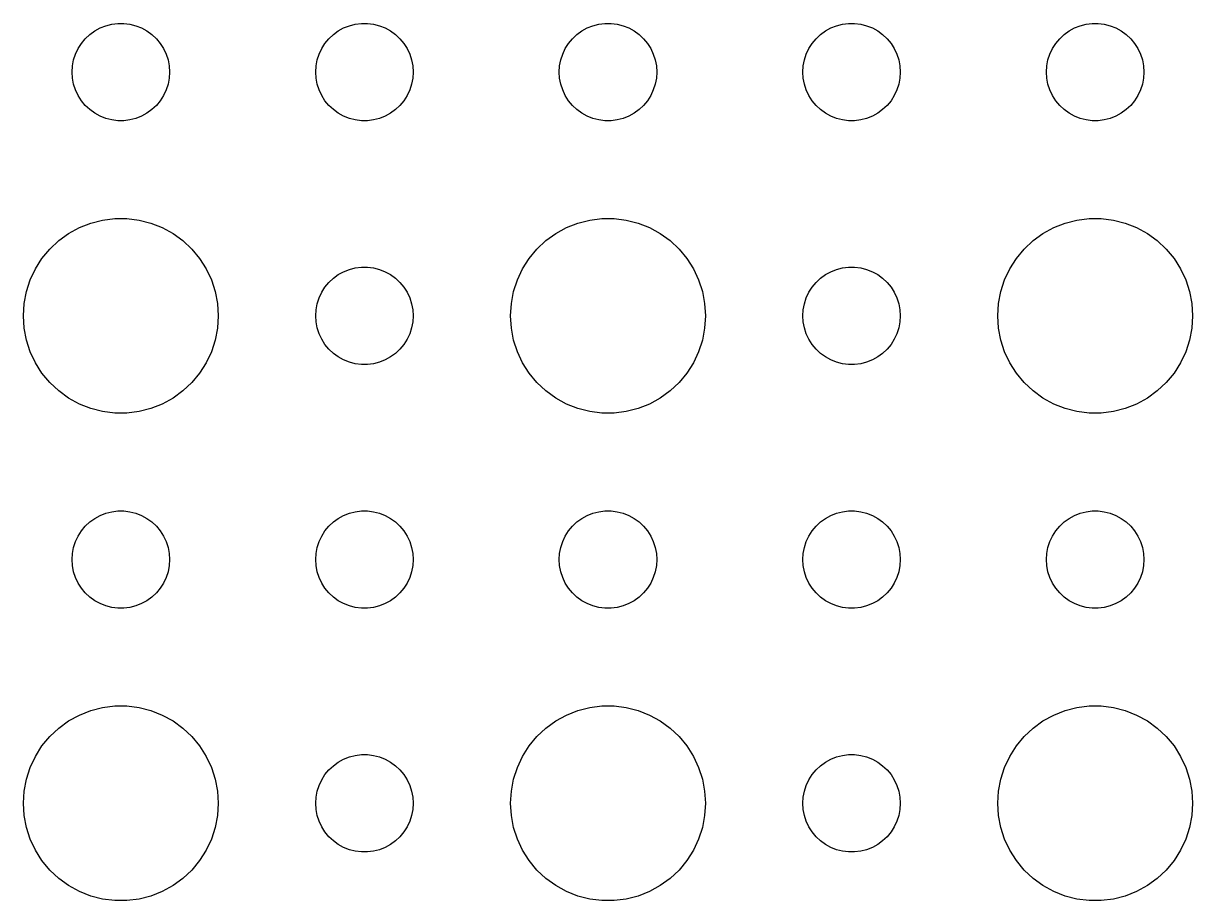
# Model space of a CAD drawing. Header units: metres. Extents: x -134 to 134, y 518 to 1078.
# Drawn here: x -70.5 to -34.5, y 567.01 to 594 of the extents above; entities that cross this region are included whole.
import ezdxf

# ---------------------------------------------------------------- set-up
doc = ezdxf.new("R2010")
doc.units = ezdxf.units.M

msp = doc.modelspace()

# ---------------------------------------------------------------- linework, layer by layer
for p, q in [((-68.5934, 593.527), (-68.4561, 593.656)), ((-68.4561, 593.656), (-68.3037, 593.766)), ((-68.3037, 593.766), (-68.1387, 593.857)), ((-68.1387, 593.857), (-67.9635, 593.927)), ((-67.9635, 593.927), (-67.7811, 593.973)), ((-67.7811, 593.973), (-67.5942, 593.997)), ((-67.5942, 593.997), (-67.4058, 593.997)), ((-67.4058, 593.997), (-67.2189, 593.973)), ((-67.2189, 593.973), (-67.0365, 593.927)), ((-67.0365, 593.927), (-66.8613, 593.857)), ((-66.8613, 593.857), (-66.6963, 593.766)), ((-66.6963, 593.766), (-66.5439, 593.656)), ((-66.5439, 593.656), (-66.4065, 593.527)), ((-61.0934, 593.527), (-60.9561, 593.656)), ((-60.9561, 593.656), (-60.8037, 593.766)), ((-60.8037, 593.766), (-60.6387, 593.857)), ((-60.6387, 593.857), (-60.4635, 593.927)), ((-60.4635, 593.927), (-60.2811, 593.973)), ((-60.2811, 593.973), (-60.0942, 593.997)), ((-60.0942, 593.997), (-59.9058, 593.997)), ((-59.9058, 593.997), (-59.7189, 593.973)), ((-59.7189, 593.973), (-59.5365, 593.927)), ((-59.5365, 593.927), (-59.3613, 593.857)), ((-59.3613, 593.857), (-59.1963, 593.766)), ((-59.1963, 593.766), (-59.0439, 593.656)), ((-59.0439, 593.656), (-58.9065, 593.527)), ((-53.5934, 593.527), (-53.4561, 593.656)), ((-53.4561, 593.656), (-53.3037, 593.766)), ((-53.3037, 593.766), (-53.1387, 593.857)), ((-53.1387, 593.857), (-52.9635, 593.927)), ((-52.9635, 593.927), (-52.7811, 593.973)), ((-52.7811, 593.973), (-52.5942, 593.997)), ((-52.5942, 593.997), (-52.4058, 593.997)), ((-52.4058, 593.997), (-52.2189, 593.973)), ((-52.2189, 593.973), (-52.0365, 593.927)), ((-52.0365, 593.927), (-51.8613, 593.857)), ((-51.8613, 593.857), (-51.6963, 593.766)), ((-51.6963, 593.766), (-51.5439, 593.656)), ((-51.5439, 593.656), (-51.4065, 593.527)), ((-46.0934, 593.527), (-45.9561, 593.656)), ((-45.9561, 593.656), (-45.8037, 593.766)), ((-45.8037, 593.766), (-45.6387, 593.857)), ((-45.6387, 593.857), (-45.4635, 593.927)), ((-45.4635, 593.927), (-45.2811, 593.973)), ((-45.2811, 593.973), (-45.0942, 593.997)), ((-45.0942, 593.997), (-44.9058, 593.997)), ((-44.9058, 593.997), (-44.7189, 593.973)), ((-44.7189, 593.973), (-44.5365, 593.927)), ((-44.5365, 593.927), (-44.3613, 593.857)), ((-44.3613, 593.857), (-44.1963, 593.766)), ((-44.1963, 593.766), (-44.0439, 593.656)), ((-44.0439, 593.656), (-43.9065, 593.527)), ((-38.5934, 593.527), (-38.4561, 593.656)), ((-38.4561, 593.656), (-38.3037, 593.766)), ((-38.3037, 593.766), (-38.1387, 593.857)), ((-38.1387, 593.857), (-37.9635, 593.927)), ((-37.9635, 593.927), (-37.7811, 593.973)), ((-37.7811, 593.973), (-37.5942, 593.997)), ((-37.5942, 593.997), (-37.4058, 593.997)), ((-37.4058, 593.997), (-37.2189, 593.973)), ((-37.2189, 593.973), (-37.0365, 593.927)), ((-37.0365, 593.927), (-36.8613, 593.857)), ((-36.8613, 593.857), (-36.6963, 593.766)), ((-36.6963, 593.766), (-36.5439, 593.656)), ((-36.5439, 593.656), (-36.4065, 593.527)), ((-68.8145, 593.223), (-68.7135, 593.382)), ((-68.7135, 593.382), (-68.5934, 593.527)), ((-66.4065, 593.527), (-66.2865, 593.382)), ((-66.2865, 593.382), (-66.1855, 593.223)), ((-61.3145, 593.223), (-61.2135, 593.382)), ((-61.2135, 593.382), (-61.0934, 593.527)), ((-58.9065, 593.527), (-58.7865, 593.382)), ((-58.7865, 593.382), (-58.6855, 593.223)), ((-53.8145, 593.223), (-53.7135, 593.382)), ((-53.7135, 593.382), (-53.5934, 593.527)), ((-51.4065, 593.527), (-51.2865, 593.382)), ((-51.2865, 593.382), (-51.1855, 593.223)), ((-46.3145, 593.223), (-46.2135, 593.382)), ((-46.2135, 593.382), (-46.0934, 593.527)), ((-43.9065, 593.527), (-43.7865, 593.382)), ((-43.7865, 593.382), (-43.6855, 593.223)), ((-38.8145, 593.223), (-38.7135, 593.382)), ((-38.7135, 593.382), (-38.5934, 593.527)), ((-36.4065, 593.527), (-36.2865, 593.382)), ((-36.2865, 593.382), (-36.1855, 593.223)), ((-68.9529, 592.873), (-68.8947, 593.052)), ((-68.8947, 593.052), (-68.8145, 593.223)), ((-66.1855, 593.223), (-66.1053, 593.052)), ((-66.1053, 593.052), (-66.0471, 592.873)), ((-61.4529, 592.873), (-61.3947, 593.052)), ((-61.3947, 593.052), (-61.3145, 593.223)), ((-58.6855, 593.223), (-58.6053, 593.052)), ((-58.6053, 593.052), (-58.5471, 592.873)), ((-53.9529, 592.873), (-53.8947, 593.052)), ((-53.8947, 593.052), (-53.8145, 593.223)), ((-51.1855, 593.223), (-51.1053, 593.052)), ((-51.1053, 593.052), (-51.0471, 592.873)), ((-46.4529, 592.873), (-46.3947, 593.052)), ((-46.3947, 593.052), (-46.3145, 593.223)), ((-43.6855, 593.223), (-43.6053, 593.052)), ((-43.6053, 593.052), (-43.5471, 592.873)), ((-38.9529, 592.873), (-38.8947, 593.052)), ((-38.8947, 593.052), (-38.8145, 593.223)), ((-36.1855, 593.223), (-36.1053, 593.052)), ((-36.1053, 593.052), (-36.0471, 592.873)), ((-69, 592.5), (-68.9882, 592.688)), ((-68.9882, 592.688), (-68.9529, 592.873)), ((-66.0471, 592.873), (-66.0118, 592.688)), ((-66.0118, 592.688), (-66, 592.5)), ((-61.5, 592.5), (-61.4882, 592.688)), ((-61.4882, 592.688), (-61.4529, 592.873)), ((-58.5471, 592.873), (-58.5118, 592.688)), ((-58.5118, 592.688), (-58.5, 592.5)), ((-54, 592.5), (-53.9882, 592.688)), ((-53.9882, 592.688), (-53.9529, 592.873)), ((-51.0471, 592.873), (-51.0118, 592.688)), ((-51.0118, 592.688), (-51, 592.5)), ((-46.5, 592.5), (-46.4882, 592.688)), ((-46.4882, 592.688), (-46.4529, 592.873)), ((-43.5471, 592.873), (-43.5118, 592.688)), ((-43.5118, 592.688), (-43.5, 592.5)), ((-39, 592.5), (-38.9882, 592.688)), ((-38.9882, 592.688), (-38.9529, 592.873)), ((-36.0471, 592.873), (-36.0118, 592.688)), ((-36.0118, 592.688), (-36, 592.5)), ((-68.9882, 592.312), (-69, 592.5)), ((-68.9529, 592.127), (-68.9882, 592.312)), ((-66.0118, 592.312), (-66.0471, 592.127)), ((-66, 592.5), (-66.0118, 592.312)), ((-61.4882, 592.312), (-61.5, 592.5)), ((-61.4529, 592.127), (-61.4882, 592.312)), ((-58.5118, 592.312), (-58.5471, 592.127)), ((-58.5, 592.5), (-58.5118, 592.312)), ((-53.9882, 592.312), (-54, 592.5)), ((-53.9529, 592.127), (-53.9882, 592.312)), ((-51.0118, 592.312), (-51.0471, 592.127)), ((-51, 592.5), (-51.0118, 592.312)), ((-46.4882, 592.312), (-46.5, 592.5)), ((-46.4529, 592.127), (-46.4882, 592.312)), ((-43.5118, 592.312), (-43.5471, 592.127)), ((-43.5, 592.5), (-43.5118, 592.312)), ((-38.9882, 592.312), (-39, 592.5)), ((-38.9529, 592.127), (-38.9882, 592.312)), ((-36.0118, 592.312), (-36.0471, 592.127)), ((-36, 592.5), (-36.0118, 592.312)), ((-68.8947, 591.948), (-68.9529, 592.127)), ((-68.8145, 591.777), (-68.8947, 591.948)), ((-66.1053, 591.948), (-66.1855, 591.777)), ((-66.0471, 592.127), (-66.1053, 591.948)), ((-61.3947, 591.948), (-61.4529, 592.127)), ((-61.3145, 591.777), (-61.3947, 591.948)), ((-58.6053, 591.948), (-58.6855, 591.777)), ((-58.5471, 592.127), (-58.6053, 591.948)), ((-53.8947, 591.948), (-53.9529, 592.127)), ((-53.8145, 591.777), (-53.8947, 591.948)), ((-51.1053, 591.948), (-51.1855, 591.777)), ((-51.0471, 592.127), (-51.1053, 591.948)), ((-46.3947, 591.948), (-46.4529, 592.127)), ((-46.3145, 591.777), (-46.3947, 591.948)), ((-43.6053, 591.948), (-43.6855, 591.777)), ((-43.5471, 592.127), (-43.6053, 591.948)), ((-38.8947, 591.948), (-38.9529, 592.127)), ((-38.8145, 591.777), (-38.8947, 591.948)), ((-36.1053, 591.948), (-36.1855, 591.777)), ((-36.0471, 592.127), (-36.1053, 591.948)), ((-68.7135, 591.618), (-68.8145, 591.777)), ((-68.5934, 591.473), (-68.7135, 591.618)), ((-66.2865, 591.618), (-66.4065, 591.473)), ((-66.1855, 591.777), (-66.2865, 591.618)), ((-61.2135, 591.618), (-61.3145, 591.777)), ((-61.0934, 591.473), (-61.2135, 591.618)), ((-58.7865, 591.618), (-58.9065, 591.473)), ((-58.6855, 591.777), (-58.7865, 591.618)), ((-53.7135, 591.618), (-53.8145, 591.777)), ((-53.5934, 591.473), (-53.7135, 591.618)), ((-51.2865, 591.618), (-51.4065, 591.473)), ((-51.1855, 591.777), (-51.2865, 591.618)), ((-46.2135, 591.618), (-46.3145, 591.777)), ((-46.0934, 591.473), (-46.2135, 591.618)), ((-43.7865, 591.618), (-43.9065, 591.473)), ((-43.6855, 591.777), (-43.7865, 591.618)), ((-38.7135, 591.618), (-38.8145, 591.777)), ((-38.5934, 591.473), (-38.7135, 591.618)), ((-36.2865, 591.618), (-36.4065, 591.473)), ((-36.1855, 591.777), (-36.2865, 591.618)), ((-68.4561, 591.344), (-68.5934, 591.473)), ((-68.3037, 591.234), (-68.4561, 591.344)), ((-68.1387, 591.143), (-68.3037, 591.234)), ((-67.9635, 591.073), (-68.1387, 591.143)), ((-66.8613, 591.143), (-67.0365, 591.073)), ((-66.6963, 591.234), (-66.8613, 591.143)), ((-66.5439, 591.344), (-66.6963, 591.234)), ((-66.4065, 591.473), (-66.5439, 591.344)), ((-60.9561, 591.344), (-61.0934, 591.473)), ((-60.8037, 591.234), (-60.9561, 591.344)), ((-60.6387, 591.143), (-60.8037, 591.234)), ((-60.4635, 591.073), (-60.6387, 591.143)), ((-59.3613, 591.143), (-59.5365, 591.073)), ((-59.1963, 591.234), (-59.3613, 591.143)), ((-59.0439, 591.344), (-59.1963, 591.234)), ((-58.9065, 591.473), (-59.0439, 591.344)), ((-53.4561, 591.344), (-53.5934, 591.473)), ((-53.3037, 591.234), (-53.4561, 591.344)), ((-53.1387, 591.143), (-53.3037, 591.234)), ((-52.9635, 591.073), (-53.1387, 591.143)), ((-51.8613, 591.143), (-52.0365, 591.073)), ((-51.6963, 591.234), (-51.8613, 591.143)), ((-51.5439, 591.344), (-51.6963, 591.234)), ((-51.4065, 591.473), (-51.5439, 591.344)), ((-45.9561, 591.344), (-46.0934, 591.473)), ((-45.8037, 591.234), (-45.9561, 591.344)), ((-45.6387, 591.143), (-45.8037, 591.234)), ((-45.4635, 591.073), (-45.6387, 591.143)), ((-44.3613, 591.143), (-44.5365, 591.073)), ((-44.1963, 591.234), (-44.3613, 591.143)), ((-44.0439, 591.344), (-44.1963, 591.234)), ((-43.9065, 591.473), (-44.0439, 591.344)), ((-38.4561, 591.344), (-38.5934, 591.473)), ((-38.3037, 591.234), (-38.4561, 591.344)), ((-38.1387, 591.143), (-38.3037, 591.234)), ((-37.9635, 591.073), (-38.1387, 591.143)), ((-36.8613, 591.143), (-37.0365, 591.073)), ((-36.6963, 591.234), (-36.8613, 591.143)), ((-36.5439, 591.344), (-36.6963, 591.234)), ((-36.4065, 591.473), (-36.5439, 591.344)), ((-67.7811, 591.027), (-67.9635, 591.073)), ((-67.5942, 591.003), (-67.7811, 591.027)), ((-67.4058, 591.003), (-67.5942, 591.003)), ((-67.2189, 591.027), (-67.4058, 591.003)), ((-67.0365, 591.073), (-67.2189, 591.027)), ((-60.2811, 591.027), (-60.4635, 591.073)), ((-60.0942, 591.003), (-60.2811, 591.027)), ((-59.9058, 591.003), (-60.0942, 591.003)), ((-59.7189, 591.027), (-59.9058, 591.003)), ((-59.5365, 591.073), (-59.7189, 591.027)), ((-52.7811, 591.027), (-52.9635, 591.073)), ((-52.5942, 591.003), (-52.7811, 591.027)), ((-52.4058, 591.003), (-52.5942, 591.003)), ((-52.2189, 591.027), (-52.4058, 591.003)), ((-52.0365, 591.073), (-52.2189, 591.027)), ((-45.2811, 591.027), (-45.4635, 591.073)), ((-45.0942, 591.003), (-45.2811, 591.027)), ((-44.9058, 591.003), (-45.0942, 591.003)), ((-44.7189, 591.027), (-44.9058, 591.003)), ((-44.5365, 591.073), (-44.7189, 591.027)), ((-37.7811, 591.027), (-37.9635, 591.073)), ((-37.5942, 591.003), (-37.7811, 591.027)), ((-37.4058, 591.003), (-37.5942, 591.003)), ((-37.2189, 591.027), (-37.4058, 591.003)), ((-37.0365, 591.073), (-37.2189, 591.027)), ((-68.427, 587.853), (-68.0621, 587.947)), ((-68.0621, 587.947), (-67.6884, 587.994)), ((-67.6884, 587.994), (-67.3116, 587.994)), ((-67.3116, 587.994), (-66.9379, 587.947)), ((-66.9379, 587.947), (-66.573, 587.853)), ((-53.427, 587.853), (-53.0621, 587.947)), ((-53.0621, 587.947), (-52.6884, 587.994)), ((-52.6884, 587.994), (-52.3116, 587.994)), ((-52.3116, 587.994), (-51.9379, 587.947)), ((-51.9379, 587.947), (-51.5729, 587.853)), ((-38.427, 587.853), (-38.0621, 587.947)), ((-38.0621, 587.947), (-37.6884, 587.994)), ((-37.6884, 587.994), (-37.3116, 587.994)), ((-37.3116, 587.994), (-36.9379, 587.947)), ((-36.9379, 587.947), (-36.5729, 587.853)), ((-69.4123, 587.312), (-69.1075, 587.533)), ((-69.1075, 587.533), (-68.7773, 587.714)), ((-68.7773, 587.714), (-68.427, 587.853)), ((-66.573, 587.853), (-66.2227, 587.714)), ((-66.2227, 587.714), (-65.8925, 587.533)), ((-65.8925, 587.533), (-65.5877, 587.312)), ((-54.4123, 587.312), (-54.1075, 587.533)), ((-54.1075, 587.533), (-53.7773, 587.714)), ((-53.7773, 587.714), (-53.427, 587.853)), ((-51.5729, 587.853), (-51.2227, 587.714)), ((-51.2227, 587.714), (-50.8925, 587.533)), ((-50.8925, 587.533), (-50.5877, 587.312)), ((-39.4123, 587.312), (-39.1075, 587.533)), ((-39.1075, 587.533), (-38.7773, 587.714)), ((-38.7773, 587.714), (-38.427, 587.853)), ((-36.5729, 587.853), (-36.2227, 587.714)), ((-36.2227, 587.714), (-35.8925, 587.533)), ((-35.8925, 587.533), (-35.5877, 587.312)), ((-69.6869, 587.054), (-69.4123, 587.312)), ((-65.5877, 587.312), (-65.3131, 587.054)), ((-54.6869, 587.054), (-54.4123, 587.312)), ((-50.5877, 587.312), (-50.3131, 587.054)), ((-39.6869, 587.054), (-39.4123, 587.312)), ((-35.5877, 587.312), (-35.3131, 587.054)), ((-69.927, 586.763), (-69.6869, 587.054)), ((-65.3131, 587.054), (-65.073, 586.763)), ((-54.927, 586.763), (-54.6869, 587.054)), ((-50.3131, 587.054), (-50.0729, 586.763)), ((-39.927, 586.763), (-39.6869, 587.054)), ((-35.3131, 587.054), (-35.0729, 586.763)), ((-70.2893, 586.104), (-70.1289, 586.445)), ((-70.1289, 586.445), (-69.927, 586.763)), ((-65.073, 586.763), (-64.8711, 586.445)), ((-64.8711, 586.445), (-64.7107, 586.104)), ((-60.4635, 586.427), (-60.2811, 586.473)), ((-60.2811, 586.473), (-60.0942, 586.497)), ((-60.0942, 586.497), (-59.9058, 586.497)), ((-59.9058, 586.497), (-59.7189, 586.473)), ((-59.7189, 586.473), (-59.5365, 586.427)), ((-55.2893, 586.104), (-55.1289, 586.445)), ((-55.1289, 586.445), (-54.927, 586.763)), ((-50.0729, 586.763), (-49.8711, 586.445)), ((-49.8711, 586.445), (-49.7107, 586.104)), ((-45.4635, 586.427), (-45.2811, 586.473)), ((-45.2811, 586.473), (-45.0942, 586.497)), ((-45.0942, 586.497), (-44.9058, 586.497)), ((-44.9058, 586.497), (-44.7189, 586.473)), ((-44.7189, 586.473), (-44.5365, 586.427)), ((-40.2893, 586.104), (-40.1289, 586.445)), ((-40.1289, 586.445), (-39.927, 586.763)), ((-35.0729, 586.763), (-34.8711, 586.445)), ((-34.8711, 586.445), (-34.7107, 586.104)), ((-70.4057, 585.746), (-70.2893, 586.104)), ((-64.7107, 586.104), (-64.5943, 585.746)), ((-61.0934, 586.027), (-60.9561, 586.156)), ((-60.9561, 586.156), (-60.8037, 586.266)), ((-60.8037, 586.266), (-60.6387, 586.357)), ((-60.6387, 586.357), (-60.4635, 586.427)), ((-59.5365, 586.427), (-59.3613, 586.357)), ((-59.3613, 586.357), (-59.1963, 586.266)), ((-59.1963, 586.266), (-59.0439, 586.156)), ((-59.0439, 586.156), (-58.9065, 586.027)), ((-55.4057, 585.746), (-55.2893, 586.104)), ((-49.7107, 586.104), (-49.5942, 585.746)), ((-46.0934, 586.027), (-45.9561, 586.156)), ((-45.9561, 586.156), (-45.8037, 586.266)), ((-45.8037, 586.266), (-45.6387, 586.357)), ((-45.6387, 586.357), (-45.4635, 586.427)), ((-44.5365, 586.427), (-44.3613, 586.357)), ((-44.3613, 586.357), (-44.1963, 586.266)), ((-44.1963, 586.266), (-44.0439, 586.156)), ((-44.0439, 586.156), (-43.9065, 586.027)), ((-40.4057, 585.746), (-40.2893, 586.104)), ((-34.7107, 586.104), (-34.5942, 585.746)), ((-70.4763, 585.376), (-70.4057, 585.746)), ((-64.5943, 585.746), (-64.5237, 585.376)), ((-61.3947, 585.552), (-61.3145, 585.723)), ((-61.3145, 585.723), (-61.2135, 585.882)), ((-61.2135, 585.882), (-61.0934, 586.027)), ((-58.9065, 586.027), (-58.7865, 585.882)), ((-58.7865, 585.882), (-58.6855, 585.723)), ((-58.6855, 585.723), (-58.6053, 585.552)), ((-55.4763, 585.376), (-55.4057, 585.746)), ((-49.5942, 585.746), (-49.5237, 585.376)), ((-46.3947, 585.552), (-46.3145, 585.723)), ((-46.3145, 585.723), (-46.2135, 585.882)), ((-46.2135, 585.882), (-46.0934, 586.027)), ((-43.9065, 586.027), (-43.7865, 585.882)), ((-43.7865, 585.882), (-43.6855, 585.723)), ((-43.6855, 585.723), (-43.6053, 585.552)), ((-40.4763, 585.376), (-40.4057, 585.746)), ((-34.5942, 585.746), (-34.5237, 585.376)), ((-70.5, 585), (-70.4763, 585.376)), ((-64.5237, 585.376), (-64.5, 585)), ((-61.4882, 585.188), (-61.4529, 585.373)), ((-61.4529, 585.373), (-61.3947, 585.552)), ((-58.6053, 585.552), (-58.5471, 585.373)), ((-58.5471, 585.373), (-58.5118, 585.188)), ((-55.5, 585), (-55.4763, 585.376)), ((-49.5237, 585.376), (-49.5, 585)), ((-46.4882, 585.188), (-46.4529, 585.373)), ((-46.4529, 585.373), (-46.3947, 585.552)), ((-43.6053, 585.552), (-43.5471, 585.373)), ((-43.5471, 585.373), (-43.5118, 585.188)), ((-40.5, 585), (-40.4763, 585.376)), ((-34.5237, 585.376), (-34.5, 585)), ((-70.4763, 584.624), (-70.5, 585)), ((-64.5, 585), (-64.5237, 584.624)), ((-61.5, 585), (-61.4882, 585.188)), ((-61.4882, 584.812), (-61.5, 585)), ((-58.5118, 585.188), (-58.5, 585)), ((-58.5, 585), (-58.5118, 584.812)), ((-55.4763, 584.624), (-55.5, 585)), ((-49.5, 585), (-49.5237, 584.624)), ((-46.5, 585), (-46.4882, 585.188)), ((-46.4882, 584.812), (-46.5, 585)), ((-43.5118, 585.188), (-43.5, 585)), ((-43.5, 585), (-43.5118, 584.812)), ((-40.4763, 584.624), (-40.5, 585)), ((-34.5, 585), (-34.5237, 584.624)), ((-61.4529, 584.627), (-61.4882, 584.812)), ((-58.5118, 584.812), (-58.5471, 584.627)), ((-46.4529, 584.627), (-46.4882, 584.812)), ((-43.5118, 584.812), (-43.5471, 584.627)), ((-70.4057, 584.254), (-70.4763, 584.624)), ((-64.5237, 584.624), (-64.5943, 584.254)), ((-61.3947, 584.448), (-61.4529, 584.627)), ((-61.3145, 584.277), (-61.3947, 584.448)), ((-58.6053, 584.448), (-58.6855, 584.277)), ((-58.5471, 584.627), (-58.6053, 584.448)), ((-55.4057, 584.254), (-55.4763, 584.624)), ((-49.5237, 584.624), (-49.5942, 584.254)), ((-46.3947, 584.448), (-46.4529, 584.627)), ((-46.3145, 584.277), (-46.3947, 584.448)), ((-43.6053, 584.448), (-43.6855, 584.277)), ((-43.5471, 584.627), (-43.6053, 584.448)), ((-40.4057, 584.254), (-40.4763, 584.624)), ((-34.5237, 584.624), (-34.5942, 584.254)), ((-70.2893, 583.896), (-70.4057, 584.254)), ((-64.5943, 584.254), (-64.7107, 583.896)), ((-61.2135, 584.118), (-61.3145, 584.277)), ((-61.0934, 583.973), (-61.2135, 584.118)), ((-60.9561, 583.844), (-61.0934, 583.973)), ((-58.9065, 583.973), (-59.0439, 583.844)), ((-58.7865, 584.118), (-58.9065, 583.973)), ((-58.6855, 584.277), (-58.7865, 584.118)), ((-55.2893, 583.896), (-55.4057, 584.254)), ((-49.5942, 584.254), (-49.7107, 583.896)), ((-46.2135, 584.118), (-46.3145, 584.277)), ((-46.0934, 583.973), (-46.2135, 584.118)), ((-45.9561, 583.844), (-46.0934, 583.973)), ((-43.9065, 583.973), (-44.0439, 583.844)), ((-43.7865, 584.118), (-43.9065, 583.973)), ((-43.6855, 584.277), (-43.7865, 584.118)), ((-40.2893, 583.896), (-40.4057, 584.254)), ((-34.5942, 584.254), (-34.7107, 583.896)), ((-70.1289, 583.555), (-70.2893, 583.896)), ((-64.7107, 583.896), (-64.8711, 583.555)), ((-60.8037, 583.734), (-60.9561, 583.844)), ((-60.6387, 583.643), (-60.8037, 583.734)), ((-60.4635, 583.573), (-60.6387, 583.643)), ((-60.2811, 583.527), (-60.4635, 583.573)), ((-59.5365, 583.573), (-59.7189, 583.527)), ((-59.3613, 583.643), (-59.5365, 583.573)), ((-59.1963, 583.734), (-59.3613, 583.643)), ((-59.0439, 583.844), (-59.1963, 583.734)), ((-55.1289, 583.555), (-55.2893, 583.896)), ((-49.7107, 583.896), (-49.8711, 583.555)), ((-45.8037, 583.734), (-45.9561, 583.844)), ((-45.6387, 583.643), (-45.8037, 583.734)), ((-45.4635, 583.573), (-45.6387, 583.643)), ((-45.2811, 583.527), (-45.4635, 583.573)), ((-44.5365, 583.573), (-44.7189, 583.527)), ((-44.3613, 583.643), (-44.5365, 583.573)), ((-44.1963, 583.734), (-44.3613, 583.643)), ((-44.0439, 583.844), (-44.1963, 583.734)), ((-40.1289, 583.555), (-40.2893, 583.896)), ((-34.7107, 583.896), (-34.8711, 583.555)), ((-69.927, 583.237), (-70.1289, 583.555)), ((-69.6869, 582.946), (-69.927, 583.237)), ((-65.073, 583.237), (-65.3131, 582.946)), ((-64.8711, 583.555), (-65.073, 583.237)), ((-60.0942, 583.503), (-60.2811, 583.527)), ((-59.9058, 583.503), (-60.0942, 583.503)), ((-59.7189, 583.527), (-59.9058, 583.503)), ((-54.927, 583.237), (-55.1289, 583.555)), ((-54.6869, 582.946), (-54.927, 583.237)), ((-50.0729, 583.237), (-50.3131, 582.946)), ((-49.8711, 583.555), (-50.0729, 583.237)), ((-45.0942, 583.503), (-45.2811, 583.527)), ((-44.9058, 583.503), (-45.0942, 583.503)), ((-44.7189, 583.527), (-44.9058, 583.503)), ((-39.927, 583.237), (-40.1289, 583.555)), ((-39.6869, 582.946), (-39.927, 583.237)), ((-35.0729, 583.237), (-35.3131, 582.946)), ((-34.8711, 583.555), (-35.0729, 583.237)), ((-69.4123, 582.688), (-69.6869, 582.946)), ((-65.3131, 582.946), (-65.5877, 582.688)), ((-54.4123, 582.688), (-54.6869, 582.946)), ((-50.3131, 582.946), (-50.5877, 582.688)), ((-39.4123, 582.688), (-39.6869, 582.946)), ((-35.3131, 582.946), (-35.5877, 582.688)), ((-69.1075, 582.467), (-69.4123, 582.688)), ((-65.5877, 582.688), (-65.8925, 582.467)), ((-54.1075, 582.467), (-54.4123, 582.688)), ((-50.5877, 582.688), (-50.8925, 582.467)), ((-39.1075, 582.467), (-39.4123, 582.688)), ((-35.5877, 582.688), (-35.8925, 582.467)), ((-68.7773, 582.286), (-69.1075, 582.467)), ((-68.427, 582.147), (-68.7773, 582.286)), ((-68.0621, 582.053), (-68.427, 582.147)), ((-66.573, 582.147), (-66.9379, 582.053)), ((-66.2227, 582.286), (-66.573, 582.147)), ((-65.8925, 582.467), (-66.2227, 582.286)), ((-53.7773, 582.286), (-54.1075, 582.467)), ((-53.427, 582.147), (-53.7773, 582.286)), ((-53.0621, 582.053), (-53.427, 582.147)), ((-51.5729, 582.147), (-51.9379, 582.053)), ((-51.2227, 582.286), (-51.5729, 582.147)), ((-50.8925, 582.467), (-51.2227, 582.286)), ((-38.7773, 582.286), (-39.1075, 582.467)), ((-38.427, 582.147), (-38.7773, 582.286)), ((-38.0621, 582.053), (-38.427, 582.147)), ((-36.5729, 582.147), (-36.9379, 582.053)), ((-36.2227, 582.286), (-36.5729, 582.147)), ((-35.8925, 582.467), (-36.2227, 582.286)), ((-67.6884, 582.006), (-68.0621, 582.053)), ((-67.3116, 582.006), (-67.6884, 582.006)), ((-66.9379, 582.053), (-67.3116, 582.006)), ((-52.6884, 582.006), (-53.0621, 582.053)), ((-52.3116, 582.006), (-52.6884, 582.006)), ((-51.9379, 582.053), (-52.3116, 582.006)), ((-37.6884, 582.006), (-38.0621, 582.053)), ((-37.3116, 582.006), (-37.6884, 582.006)), ((-36.9379, 582.053), (-37.3116, 582.006)), ((-68.1387, 578.857), (-67.9635, 578.927)), ((-67.9635, 578.927), (-67.7811, 578.973)), ((-67.7811, 578.973), (-67.5942, 578.997)), ((-67.5942, 578.997), (-67.4058, 578.997)), ((-67.4058, 578.997), (-67.2189, 578.973)), ((-67.2189, 578.973), (-67.0365, 578.927)), ((-67.0365, 578.927), (-66.8613, 578.857)), ((-60.6387, 578.857), (-60.4635, 578.927)), ((-60.4635, 578.927), (-60.2811, 578.973)), ((-60.2811, 578.973), (-60.0942, 578.997)), ((-60.0942, 578.997), (-59.9058, 578.997)), ((-59.9058, 578.997), (-59.7189, 578.973)), ((-59.7189, 578.973), (-59.5365, 578.927)), ((-59.5365, 578.927), (-59.3613, 578.857)), ((-53.1387, 578.857), (-52.9635, 578.927)), ((-52.9635, 578.927), (-52.7811, 578.973)), ((-52.7811, 578.973), (-52.5942, 578.997)), ((-52.5942, 578.997), (-52.4058, 578.997)), ((-52.4058, 578.997), (-52.2189, 578.973)), ((-52.2189, 578.973), (-52.0365, 578.927)), ((-52.0365, 578.927), (-51.8613, 578.857)), ((-45.6387, 578.857), (-45.4635, 578.927)), ((-45.4635, 578.927), (-45.2811, 578.973)), ((-45.2811, 578.973), (-45.0942, 578.997)), ((-45.0942, 578.997), (-44.9058, 578.997)), ((-44.9058, 578.997), (-44.7189, 578.973)), ((-44.7189, 578.973), (-44.5365, 578.927)), ((-44.5365, 578.927), (-44.3613, 578.857)), ((-38.1387, 578.857), (-37.9635, 578.927)), ((-37.9635, 578.927), (-37.7811, 578.973)), ((-37.7811, 578.973), (-37.5942, 578.997)), ((-37.5942, 578.997), (-37.4058, 578.997)), ((-37.4058, 578.997), (-37.2189, 578.973)), ((-37.2189, 578.973), (-37.0365, 578.927)), ((-37.0365, 578.927), (-36.8613, 578.857)), ((-68.7135, 578.382), (-68.5934, 578.527)), ((-68.5934, 578.527), (-68.4561, 578.656)), ((-68.4561, 578.656), (-68.3037, 578.766)), ((-68.3037, 578.766), (-68.1387, 578.857)), ((-66.8613, 578.857), (-66.6963, 578.766)), ((-66.6963, 578.766), (-66.5439, 578.656)), ((-66.5439, 578.656), (-66.4065, 578.527)), ((-66.4065, 578.527), (-66.2865, 578.382)), ((-61.2135, 578.382), (-61.0934, 578.527)), ((-61.0934, 578.527), (-60.9561, 578.656)), ((-60.9561, 578.656), (-60.8037, 578.766)), ((-60.8037, 578.766), (-60.6387, 578.857)), ((-59.3613, 578.857), (-59.1963, 578.766)), ((-59.1963, 578.766), (-59.0439, 578.656)), ((-59.0439, 578.656), (-58.9065, 578.527)), ((-58.9065, 578.527), (-58.7865, 578.382)), ((-53.7135, 578.382), (-53.5934, 578.527)), ((-53.5934, 578.527), (-53.4561, 578.656)), ((-53.4561, 578.656), (-53.3037, 578.766)), ((-53.3037, 578.766), (-53.1387, 578.857)), ((-51.8613, 578.857), (-51.6963, 578.766)), ((-51.6963, 578.766), (-51.5439, 578.656)), ((-51.5439, 578.656), (-51.4065, 578.527)), ((-51.4065, 578.527), (-51.2865, 578.382)), ((-46.2135, 578.382), (-46.0934, 578.527)), ((-46.0934, 578.527), (-45.9561, 578.656)), ((-45.9561, 578.656), (-45.8037, 578.766)), ((-45.8037, 578.766), (-45.6387, 578.857)), ((-44.3613, 578.857), (-44.1963, 578.766)), ((-44.1963, 578.766), (-44.0439, 578.656)), ((-44.0439, 578.656), (-43.9065, 578.527)), ((-43.9065, 578.527), (-43.7865, 578.382)), ((-38.7135, 578.382), (-38.5934, 578.527)), ((-38.5934, 578.527), (-38.4561, 578.656)), ((-38.4561, 578.656), (-38.3037, 578.766)), ((-38.3037, 578.766), (-38.1387, 578.857)), ((-36.8613, 578.857), (-36.6963, 578.766)), ((-36.6963, 578.766), (-36.5439, 578.656)), ((-36.5439, 578.656), (-36.4065, 578.527)), ((-36.4065, 578.527), (-36.2865, 578.382)), ((-68.8947, 578.052), (-68.8145, 578.223)), ((-68.8145, 578.223), (-68.7135, 578.382)), ((-66.2865, 578.382), (-66.1855, 578.223)), ((-66.1855, 578.223), (-66.1053, 578.052)), ((-61.3947, 578.052), (-61.3145, 578.223)), ((-61.3145, 578.223), (-61.2135, 578.382)), ((-58.7865, 578.382), (-58.6855, 578.223)), ((-58.6855, 578.223), (-58.6053, 578.052)), ((-53.8947, 578.052), (-53.8145, 578.223)), ((-53.8145, 578.223), (-53.7135, 578.382)), ((-51.2865, 578.382), (-51.1855, 578.223)), ((-51.1855, 578.223), (-51.1053, 578.052)), ((-46.3947, 578.052), (-46.3145, 578.223)), ((-46.3145, 578.223), (-46.2135, 578.382)), ((-43.7865, 578.382), (-43.6855, 578.223)), ((-43.6855, 578.223), (-43.6053, 578.052)), ((-38.8947, 578.052), (-38.8145, 578.223)), ((-38.8145, 578.223), (-38.7135, 578.382)), ((-36.2865, 578.382), (-36.1855, 578.223)), ((-36.1855, 578.223), (-36.1053, 578.052)), ((-68.9882, 577.688), (-68.9529, 577.873)), ((-68.9529, 577.873), (-68.8947, 578.052)), ((-66.1053, 578.052), (-66.0471, 577.873)), ((-66.0471, 577.873), (-66.0118, 577.688)), ((-61.4882, 577.688), (-61.4529, 577.873)), ((-61.4529, 577.873), (-61.3947, 578.052)), ((-58.6053, 578.052), (-58.5471, 577.873)), ((-58.5471, 577.873), (-58.5118, 577.688)), ((-53.9882, 577.688), (-53.9529, 577.873)), ((-53.9529, 577.873), (-53.8947, 578.052)), ((-51.1053, 578.052), (-51.0471, 577.873)), ((-51.0471, 577.873), (-51.0118, 577.688)), ((-46.4882, 577.688), (-46.4529, 577.873)), ((-46.4529, 577.873), (-46.3947, 578.052)), ((-43.6053, 578.052), (-43.5471, 577.873)), ((-43.5471, 577.873), (-43.5118, 577.688)), ((-38.9882, 577.688), (-38.9529, 577.873)), ((-38.9529, 577.873), (-38.8947, 578.052)), ((-36.1053, 578.052), (-36.0471, 577.873)), ((-36.0471, 577.873), (-36.0118, 577.688)), ((-69, 577.5), (-68.9882, 577.688)), ((-68.9882, 577.312), (-69, 577.5)), ((-66.0118, 577.688), (-66, 577.5)), ((-66, 577.5), (-66.0118, 577.312)), ((-61.5, 577.5), (-61.4882, 577.688)), ((-61.4882, 577.312), (-61.5, 577.5)), ((-58.5118, 577.688), (-58.5, 577.5)), ((-58.5, 577.5), (-58.5118, 577.312)), ((-54, 577.5), (-53.9882, 577.688)), ((-53.9882, 577.312), (-54, 577.5)), ((-51.0118, 577.688), (-51, 577.5)), ((-51, 577.5), (-51.0118, 577.312)), ((-46.5, 577.5), (-46.4882, 577.688)), ((-46.4882, 577.312), (-46.5, 577.5)), ((-43.5118, 577.688), (-43.5, 577.5)), ((-43.5, 577.5), (-43.5118, 577.312)), ((-39, 577.5), (-38.9882, 577.688)), ((-38.9882, 577.312), (-39, 577.5)), ((-36.0118, 577.688), (-36, 577.5)), ((-36, 577.5), (-36.0118, 577.312)), ((-68.9529, 577.127), (-68.9882, 577.312)), ((-68.8947, 576.948), (-68.9529, 577.127)), ((-66.0471, 577.127), (-66.1053, 576.948)), ((-66.0118, 577.312), (-66.0471, 577.127)), ((-61.4529, 577.127), (-61.4882, 577.312)), ((-61.3947, 576.948), (-61.4529, 577.127)), ((-58.5471, 577.127), (-58.6053, 576.948)), ((-58.5118, 577.312), (-58.5471, 577.127)), ((-53.9529, 577.127), (-53.9882, 577.312)), ((-53.8947, 576.948), (-53.9529, 577.127)), ((-51.0471, 577.127), (-51.1053, 576.948)), ((-51.0118, 577.312), (-51.0471, 577.127)), ((-46.4529, 577.127), (-46.4882, 577.312)), ((-46.3947, 576.948), (-46.4529, 577.127)), ((-43.5471, 577.127), (-43.6053, 576.948)), ((-43.5118, 577.312), (-43.5471, 577.127)), ((-38.9529, 577.127), (-38.9882, 577.312)), ((-38.8947, 576.948), (-38.9529, 577.127)), ((-36.0471, 577.127), (-36.1053, 576.948)), ((-36.0118, 577.312), (-36.0471, 577.127)), ((-68.8145, 576.777), (-68.8947, 576.948)), ((-68.7135, 576.618), (-68.8145, 576.777)), ((-66.1855, 576.777), (-66.2865, 576.618)), ((-66.1053, 576.948), (-66.1855, 576.777)), ((-61.3145, 576.777), (-61.3947, 576.948)), ((-61.2135, 576.618), (-61.3145, 576.777)), ((-58.6855, 576.777), (-58.7865, 576.618)), ((-58.6053, 576.948), (-58.6855, 576.777)), ((-53.8145, 576.777), (-53.8947, 576.948)), ((-53.7135, 576.618), (-53.8145, 576.777)), ((-51.1855, 576.777), (-51.2865, 576.618)), ((-51.1053, 576.948), (-51.1855, 576.777)), ((-46.3145, 576.777), (-46.3947, 576.948)), ((-46.2135, 576.618), (-46.3145, 576.777)), ((-43.6855, 576.777), (-43.7865, 576.618)), ((-43.6053, 576.948), (-43.6855, 576.777)), ((-38.8145, 576.777), (-38.8947, 576.948)), ((-38.7135, 576.618), (-38.8145, 576.777)), ((-36.1855, 576.777), (-36.2865, 576.618)), ((-36.1053, 576.948), (-36.1855, 576.777)), ((-68.5934, 576.473), (-68.7135, 576.618)), ((-68.4561, 576.344), (-68.5934, 576.473)), ((-66.4065, 576.473), (-66.5439, 576.344)), ((-66.2865, 576.618), (-66.4065, 576.473)), ((-61.0934, 576.473), (-61.2135, 576.618)), ((-60.9561, 576.344), (-61.0934, 576.473)), ((-58.9065, 576.473), (-59.0439, 576.344)), ((-58.7865, 576.618), (-58.9065, 576.473)), ((-53.5934, 576.473), (-53.7135, 576.618)), ((-53.4561, 576.344), (-53.5934, 576.473)), ((-51.4065, 576.473), (-51.5439, 576.344)), ((-51.2865, 576.618), (-51.4065, 576.473)), ((-46.0934, 576.473), (-46.2135, 576.618)), ((-45.9561, 576.344), (-46.0934, 576.473)), ((-43.9065, 576.473), (-44.0439, 576.344)), ((-43.7865, 576.618), (-43.9065, 576.473)), ((-38.5934, 576.473), (-38.7135, 576.618)), ((-38.4561, 576.344), (-38.5934, 576.473)), ((-36.4065, 576.473), (-36.5439, 576.344)), ((-36.2865, 576.618), (-36.4065, 576.473)), ((-68.3037, 576.234), (-68.4561, 576.344)), ((-68.1387, 576.143), (-68.3037, 576.234)), ((-67.9635, 576.073), (-68.1387, 576.143)), ((-67.7811, 576.027), (-67.9635, 576.073)), ((-67.5942, 576.003), (-67.7811, 576.027)), ((-67.4058, 576.003), (-67.5942, 576.003)), ((-67.2189, 576.027), (-67.4058, 576.003)), ((-67.0365, 576.073), (-67.2189, 576.027)), ((-66.8613, 576.143), (-67.0365, 576.073)), ((-66.6963, 576.234), (-66.8613, 576.143)), ((-66.5439, 576.344), (-66.6963, 576.234)), ((-60.8037, 576.234), (-60.9561, 576.344)), ((-60.6387, 576.143), (-60.8037, 576.234)), ((-60.4635, 576.073), (-60.6387, 576.143)), ((-60.2811, 576.027), (-60.4635, 576.073)), ((-60.0942, 576.003), (-60.2811, 576.027)), ((-59.9058, 576.003), (-60.0942, 576.003)), ((-59.7189, 576.027), (-59.9058, 576.003)), ((-59.5365, 576.073), (-59.7189, 576.027)), ((-59.3613, 576.143), (-59.5365, 576.073)), ((-59.1963, 576.234), (-59.3613, 576.143)), ((-59.0439, 576.344), (-59.1963, 576.234)), ((-53.3037, 576.234), (-53.4561, 576.344)), ((-53.1387, 576.143), (-53.3037, 576.234)), ((-52.9635, 576.073), (-53.1387, 576.143)), ((-52.7811, 576.027), (-52.9635, 576.073)), ((-52.5942, 576.003), (-52.7811, 576.027)), ((-52.4058, 576.003), (-52.5942, 576.003)), ((-52.2189, 576.027), (-52.4058, 576.003)), ((-52.0365, 576.073), (-52.2189, 576.027)), ((-51.8613, 576.143), (-52.0365, 576.073)), ((-51.6963, 576.234), (-51.8613, 576.143)), ((-51.5439, 576.344), (-51.6963, 576.234)), ((-45.8037, 576.234), (-45.9561, 576.344)), ((-45.6387, 576.143), (-45.8037, 576.234)), ((-45.4635, 576.073), (-45.6387, 576.143)), ((-45.2811, 576.027), (-45.4635, 576.073)), ((-45.0942, 576.003), (-45.2811, 576.027)), ((-44.9058, 576.003), (-45.0942, 576.003)), ((-44.7189, 576.027), (-44.9058, 576.003)), ((-44.5365, 576.073), (-44.7189, 576.027)), ((-44.3613, 576.143), (-44.5365, 576.073)), ((-44.1963, 576.234), (-44.3613, 576.143)), ((-44.0439, 576.344), (-44.1963, 576.234)), ((-38.3037, 576.234), (-38.4561, 576.344)), ((-38.1387, 576.143), (-38.3037, 576.234)), ((-37.9635, 576.073), (-38.1387, 576.143)), ((-37.7811, 576.027), (-37.9635, 576.073)), ((-37.5942, 576.003), (-37.7811, 576.027)), ((-37.4058, 576.003), (-37.5942, 576.003)), ((-37.2189, 576.027), (-37.4058, 576.003)), ((-37.0365, 576.073), (-37.2189, 576.027)), ((-36.8613, 576.143), (-37.0365, 576.073)), ((-36.6963, 576.234), (-36.8613, 576.143)), ((-36.5439, 576.344), (-36.6963, 576.234)), ((-68.7773, 572.714), (-68.427, 572.853)), ((-68.427, 572.853), (-68.0621, 572.947)), ((-68.0621, 572.947), (-67.6884, 572.994)), ((-67.6884, 572.994), (-67.3116, 572.994)), ((-67.3116, 572.994), (-66.9379, 572.947)), ((-66.9379, 572.947), (-66.573, 572.853)), ((-66.573, 572.853), (-66.2227, 572.714)), ((-53.7773, 572.714), (-53.427, 572.853)), ((-53.427, 572.853), (-53.0621, 572.947)), ((-53.0621, 572.947), (-52.6884, 572.994)), ((-52.6884, 572.994), (-52.3116, 572.994)), ((-52.3116, 572.994), (-51.9379, 572.947)), ((-51.9379, 572.947), (-51.5729, 572.853)), ((-51.5729, 572.853), (-51.2227, 572.714)), ((-38.7773, 572.714), (-38.427, 572.853)), ((-38.427, 572.853), (-38.0621, 572.947)), ((-38.0621, 572.947), (-37.6884, 572.994)), ((-37.6884, 572.994), (-37.3116, 572.994)), ((-37.3116, 572.994), (-36.9379, 572.947)), ((-36.9379, 572.947), (-36.5729, 572.853)), ((-36.5729, 572.853), (-36.2227, 572.714)), ((-69.4123, 572.312), (-69.1075, 572.533)), ((-69.1075, 572.533), (-68.7773, 572.714)), ((-66.2227, 572.714), (-65.8925, 572.533)), ((-65.8925, 572.533), (-65.5877, 572.312)), ((-54.4123, 572.312), (-54.1075, 572.533)), ((-54.1075, 572.533), (-53.7773, 572.714)), ((-51.2227, 572.714), (-50.8925, 572.533)), ((-50.8925, 572.533), (-50.5877, 572.312)), ((-39.4123, 572.312), (-39.1075, 572.533)), ((-39.1075, 572.533), (-38.7773, 572.714)), ((-36.2227, 572.714), (-35.8925, 572.533)), ((-35.8925, 572.533), (-35.5877, 572.312)), ((-69.927, 571.763), (-69.6869, 572.054)), ((-69.6869, 572.054), (-69.4123, 572.312)), ((-65.5877, 572.312), (-65.3131, 572.054)), ((-65.3131, 572.054), (-65.073, 571.763)), ((-54.927, 571.763), (-54.6869, 572.054)), ((-54.6869, 572.054), (-54.4123, 572.312)), ((-50.5877, 572.312), (-50.3131, 572.054)), ((-50.3131, 572.054), (-50.0729, 571.763)), ((-39.927, 571.763), (-39.6869, 572.054)), ((-39.6869, 572.054), (-39.4123, 572.312)), ((-35.5877, 572.312), (-35.3131, 572.054)), ((-35.3131, 572.054), (-35.0729, 571.763)), ((-70.1289, 571.445), (-69.927, 571.763)), ((-65.073, 571.763), (-64.8711, 571.445)), ((-55.1289, 571.445), (-54.927, 571.763)), ((-50.0729, 571.763), (-49.8711, 571.445)), ((-40.1289, 571.445), (-39.927, 571.763)), ((-35.0729, 571.763), (-34.8711, 571.445)), ((-70.2893, 571.104), (-70.1289, 571.445)), ((-64.8711, 571.445), (-64.7107, 571.104)), ((-60.8037, 571.266), (-60.6387, 571.357)), ((-60.6387, 571.357), (-60.4635, 571.427)), ((-60.4635, 571.427), (-60.2811, 571.473)), ((-60.2811, 571.473), (-60.0942, 571.497)), ((-60.0942, 571.497), (-59.9058, 571.497)), ((-59.9058, 571.497), (-59.7189, 571.473)), ((-59.7189, 571.473), (-59.5365, 571.427)), ((-59.5365, 571.427), (-59.3613, 571.357)), ((-59.3613, 571.357), (-59.1963, 571.266)), ((-55.2893, 571.104), (-55.1289, 571.445)), ((-49.8711, 571.445), (-49.7107, 571.104)), ((-45.8037, 571.266), (-45.6387, 571.357)), ((-45.6387, 571.357), (-45.4635, 571.427)), ((-45.4635, 571.427), (-45.2811, 571.473)), ((-45.2811, 571.473), (-45.0942, 571.497)), ((-45.0942, 571.497), (-44.9058, 571.497)), ((-44.9058, 571.497), (-44.7189, 571.473)), ((-44.7189, 571.473), (-44.5365, 571.427)), ((-44.5365, 571.427), (-44.3613, 571.357)), ((-44.3613, 571.357), (-44.1963, 571.266)), ((-40.2893, 571.104), (-40.1289, 571.445)), ((-34.8711, 571.445), (-34.7107, 571.104)), ((-70.4057, 570.746), (-70.2893, 571.104)), ((-64.7107, 571.104), (-64.5943, 570.746)), ((-61.2135, 570.882), (-61.0934, 571.027)), ((-61.0934, 571.027), (-60.9561, 571.156)), ((-60.9561, 571.156), (-60.8037, 571.266)), ((-59.1963, 571.266), (-59.0439, 571.156)), ((-59.0439, 571.156), (-58.9065, 571.027)), ((-58.9065, 571.027), (-58.7865, 570.882)), ((-55.4057, 570.746), (-55.2893, 571.104)), ((-49.7107, 571.104), (-49.5942, 570.746)), ((-46.2135, 570.882), (-46.0934, 571.027)), ((-46.0934, 571.027), (-45.9561, 571.156)), ((-45.9561, 571.156), (-45.8037, 571.266)), ((-44.1963, 571.266), (-44.0439, 571.156)), ((-44.0439, 571.156), (-43.9065, 571.027)), ((-43.9065, 571.027), (-43.7865, 570.882)), ((-40.4057, 570.746), (-40.2893, 571.104)), ((-34.7107, 571.104), (-34.5942, 570.746)), ((-70.4763, 570.376), (-70.4057, 570.746)), ((-64.5943, 570.746), (-64.5237, 570.376)), ((-61.3947, 570.552), (-61.3145, 570.723)), ((-61.3145, 570.723), (-61.2135, 570.882)), ((-58.7865, 570.882), (-58.6855, 570.723)), ((-58.6855, 570.723), (-58.6053, 570.552)), ((-55.4763, 570.376), (-55.4057, 570.746)), ((-49.5942, 570.746), (-49.5237, 570.376)), ((-46.3947, 570.552), (-46.3145, 570.723)), ((-46.3145, 570.723), (-46.2135, 570.882)), ((-43.7865, 570.882), (-43.6855, 570.723)), ((-43.6855, 570.723), (-43.6053, 570.552)), ((-40.4763, 570.376), (-40.4057, 570.746)), ((-34.5942, 570.746), (-34.5237, 570.376)), ((-70.5, 570), (-70.4763, 570.376)), ((-64.5237, 570.376), (-64.5, 570)), ((-61.4882, 570.188), (-61.4529, 570.373)), ((-61.4529, 570.373), (-61.3947, 570.552)), ((-58.6053, 570.552), (-58.5471, 570.373)), ((-58.5471, 570.373), (-58.5118, 570.188)), ((-55.5, 570), (-55.4763, 570.376)), ((-49.5237, 570.376), (-49.5, 570)), ((-46.4882, 570.188), (-46.4529, 570.373)), ((-46.4529, 570.373), (-46.3947, 570.552)), ((-43.6053, 570.552), (-43.5471, 570.373)), ((-43.5471, 570.373), (-43.5118, 570.188)), ((-40.5, 570), (-40.4763, 570.376)), ((-34.5237, 570.376), (-34.5, 570)), ((-70.4763, 569.624), (-70.5, 570)), ((-64.5, 570), (-64.5237, 569.624)), ((-61.5, 570), (-61.4882, 570.188)), ((-61.4882, 569.812), (-61.5, 570)), ((-58.5118, 570.188), (-58.5, 570)), ((-58.5, 570), (-58.5118, 569.812)), ((-55.4763, 569.624), (-55.5, 570)), ((-49.5, 570), (-49.5237, 569.624)), ((-46.5, 570), (-46.4882, 570.188)), ((-46.4882, 569.812), (-46.5, 570)), ((-43.5118, 570.188), (-43.5, 570)), ((-43.5, 570), (-43.5118, 569.812)), ((-40.4763, 569.624), (-40.5, 570)), ((-34.5, 570), (-34.5237, 569.624)), ((-70.4057, 569.254), (-70.4763, 569.624)), ((-64.5237, 569.624), (-64.5943, 569.254)), ((-61.4529, 569.627), (-61.4882, 569.812)), ((-61.3947, 569.448), (-61.4529, 569.627)), ((-58.5471, 569.627), (-58.6053, 569.448)), ((-58.5118, 569.812), (-58.5471, 569.627)), ((-55.4057, 569.254), (-55.4763, 569.624)), ((-49.5237, 569.624), (-49.5942, 569.254)), ((-46.4529, 569.627), (-46.4882, 569.812)), ((-46.3947, 569.448), (-46.4529, 569.627)), ((-43.5471, 569.627), (-43.6053, 569.448)), ((-43.5118, 569.812), (-43.5471, 569.627)), ((-40.4057, 569.254), (-40.4763, 569.624)), ((-34.5237, 569.624), (-34.5942, 569.254)), ((-70.2893, 568.896), (-70.4057, 569.254)), ((-64.5943, 569.254), (-64.7107, 568.896)), ((-61.3145, 569.277), (-61.3947, 569.448)), ((-61.2135, 569.118), (-61.3145, 569.277)), ((-58.6855, 569.277), (-58.7865, 569.118)), ((-58.6053, 569.448), (-58.6855, 569.277)), ((-55.2893, 568.896), (-55.4057, 569.254)), ((-49.5942, 569.254), (-49.7107, 568.896)), ((-46.3145, 569.277), (-46.3947, 569.448)), ((-46.2135, 569.118), (-46.3145, 569.277)), ((-43.6855, 569.277), (-43.7865, 569.118)), ((-43.6053, 569.448), (-43.6855, 569.277)), ((-40.2893, 568.896), (-40.4057, 569.254)), ((-34.5942, 569.254), (-34.7107, 568.896)), ((-70.1289, 568.555), (-70.2893, 568.896)), ((-64.7107, 568.896), (-64.8711, 568.555)), ((-61.0934, 568.973), (-61.2135, 569.118)), ((-60.9561, 568.844), (-61.0934, 568.973)), ((-60.8037, 568.734), (-60.9561, 568.844)), ((-59.0439, 568.844), (-59.1963, 568.734)), ((-58.9065, 568.973), (-59.0439, 568.844)), ((-58.7865, 569.118), (-58.9065, 568.973)), ((-55.1289, 568.555), (-55.2893, 568.896)), ((-49.7107, 568.896), (-49.8711, 568.555)), ((-46.0934, 568.973), (-46.2135, 569.118)), ((-45.9561, 568.844), (-46.0934, 568.973)), ((-45.8037, 568.734), (-45.9561, 568.844)), ((-44.0439, 568.844), (-44.1963, 568.734)), ((-43.9065, 568.973), (-44.0439, 568.844)), ((-43.7865, 569.118), (-43.9065, 568.973)), ((-40.1289, 568.555), (-40.2893, 568.896)), ((-34.7107, 568.896), (-34.8711, 568.555)), ((-69.927, 568.237), (-70.1289, 568.555)), ((-64.8711, 568.555), (-65.073, 568.237)), ((-60.6387, 568.643), (-60.8037, 568.734)), ((-60.4635, 568.573), (-60.6387, 568.643)), ((-60.2811, 568.527), (-60.4635, 568.573)), ((-60.0942, 568.503), (-60.2811, 568.527)), ((-59.9058, 568.503), (-60.0942, 568.503)), ((-59.7189, 568.527), (-59.9058, 568.503)), ((-59.5365, 568.573), (-59.7189, 568.527)), ((-59.3613, 568.643), (-59.5365, 568.573)), ((-59.1963, 568.734), (-59.3613, 568.643)), ((-54.927, 568.237), (-55.1289, 568.555)), ((-49.8711, 568.555), (-50.0729, 568.237)), ((-45.6387, 568.643), (-45.8037, 568.734)), ((-45.4635, 568.573), (-45.6387, 568.643)), ((-45.2811, 568.527), (-45.4635, 568.573)), ((-45.0942, 568.503), (-45.2811, 568.527)), ((-44.9058, 568.503), (-45.0942, 568.503)), ((-44.7189, 568.527), (-44.9058, 568.503)), ((-44.5365, 568.573), (-44.7189, 568.527)), ((-44.3613, 568.643), (-44.5365, 568.573)), ((-44.1963, 568.734), (-44.3613, 568.643)), ((-39.927, 568.237), (-40.1289, 568.555)), ((-34.8711, 568.555), (-35.0729, 568.237)), ((-69.6869, 567.946), (-69.927, 568.237)), ((-65.073, 568.237), (-65.3131, 567.946)), ((-54.6869, 567.946), (-54.927, 568.237)), ((-50.0729, 568.237), (-50.3131, 567.946)), ((-39.6869, 567.946), (-39.927, 568.237)), ((-35.0729, 568.237), (-35.3131, 567.946)), ((-69.4123, 567.688), (-69.6869, 567.946)), ((-65.3131, 567.946), (-65.5877, 567.688)), ((-54.4123, 567.688), (-54.6869, 567.946)), ((-50.3131, 567.946), (-50.5877, 567.688)), ((-39.4123, 567.688), (-39.6869, 567.946)), ((-35.3131, 567.946), (-35.5877, 567.688)), ((-69.1075, 567.467), (-69.4123, 567.688)), ((-68.7773, 567.286), (-69.1075, 567.467)), ((-65.8925, 567.467), (-66.2227, 567.286)), ((-65.5877, 567.688), (-65.8925, 567.467)), ((-54.1075, 567.467), (-54.4123, 567.688)), ((-53.7773, 567.286), (-54.1075, 567.467)), ((-50.8925, 567.467), (-51.2227, 567.286)), ((-50.5877, 567.688), (-50.8925, 567.467)), ((-39.1075, 567.467), (-39.4123, 567.688)), ((-38.7773, 567.286), (-39.1075, 567.467)), ((-35.8925, 567.467), (-36.2227, 567.286)), ((-35.5877, 567.688), (-35.8925, 567.467)), ((-68.427, 567.147), (-68.7773, 567.286)), ((-68.0621, 567.053), (-68.427, 567.147)), ((-67.6884, 567.006), (-68.0621, 567.053)), ((-67.3116, 567.006), (-67.6884, 567.006)), ((-66.9379, 567.053), (-67.3116, 567.006)), ((-66.573, 567.147), (-66.9379, 567.053)), ((-66.2227, 567.286), (-66.573, 567.147)), ((-53.427, 567.147), (-53.7773, 567.286)), ((-53.0621, 567.053), (-53.427, 567.147)), ((-52.6884, 567.006), (-53.0621, 567.053)), ((-52.3116, 567.006), (-52.6884, 567.006)), ((-51.9379, 567.053), (-52.3116, 567.006)), ((-51.5729, 567.147), (-51.9379, 567.053)), ((-51.2227, 567.286), (-51.5729, 567.147)), ((-38.427, 567.147), (-38.7773, 567.286)), ((-38.0621, 567.053), (-38.427, 567.147)), ((-37.6884, 567.006), (-38.0621, 567.053)), ((-37.3116, 567.006), (-37.6884, 567.006)), ((-36.9379, 567.053), (-37.3116, 567.006)), ((-36.5729, 567.147), (-36.9379, 567.053)), ((-36.2227, 567.286), (-36.5729, 567.147))]:
    msp.add_line(p, q)

doc.saveas('drawing.dxf')
